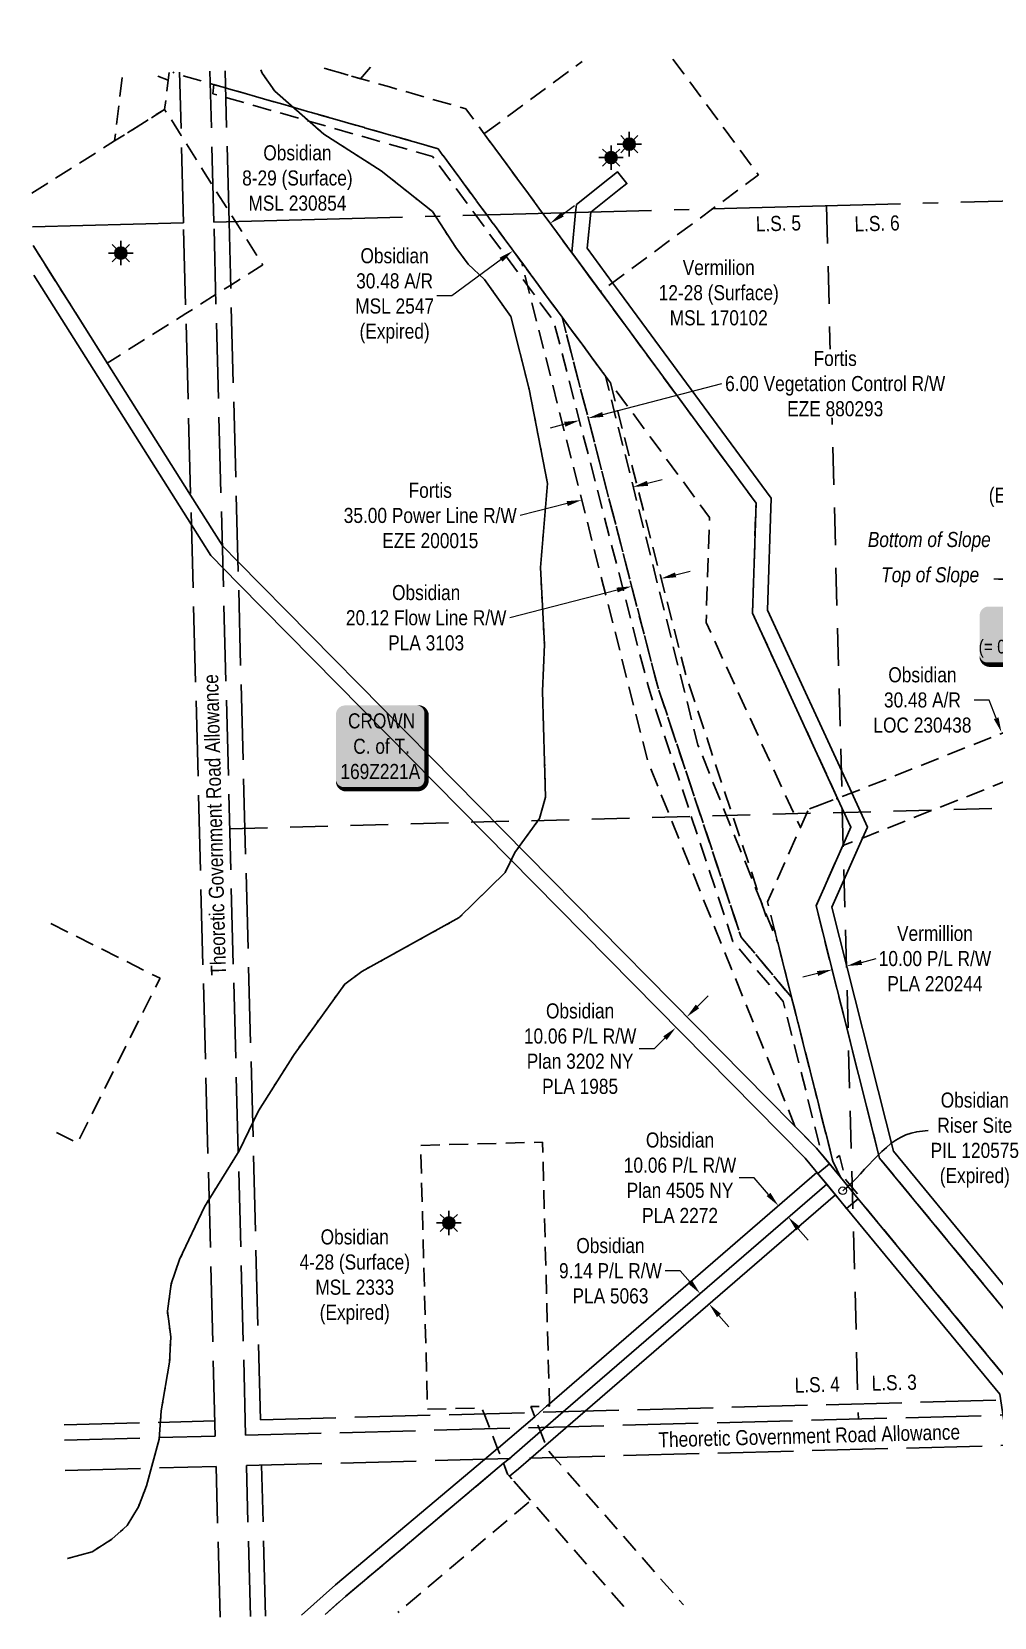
# Model space of a CAD drawing. Extents: x 623502 to 631399, y 5843458 to 5848913.
# Drawn here: x 627266 to 627904, y 5843533 to 5844584 of the extents above; entities that cross this region are included whole.
import ezdxf
from ezdxf.enums import TextEntityAlignment as Align

# ---------------------------------------------------------------- set-up
doc = ezdxf.new("R2010")
doc.units = 0
doc.header["$LTSCALE"] = 5
doc.header["$PDSIZE"] = 0.5
for name, pattern in [('foc-ACCESSROAD', [3.75, 2.5, -1.25]), ('foc-FLOWLINE', [3.75, 2.5, -1.25]), ('foc-LSD', [8, 5, -3]), ('foc-QUARTERLINE', [33, 25, -3, 2, -3]), ('foc-UNSURVEYED', [12.5, 10, -2.5]), ('foc-WHEELTRACKS', [2, 0.4, -1.6])]:
    doc.linetypes.add(name, pattern=pattern)
doc.layers.get('Defpoints').update_dxf_attribs({"color": 9})
for name, color, linetype in [('AS-OWNER', 7, 'Continuous'), ('C-AR', 13, 'foc-ACCESSROAD'), ('C-FLOWLINE', 13, 'foc-FLOWLINE'), ('C-RW', 13, 'Continuous'), ('C-WS', 13, 'foc-ACCESSROAD'), ('C-WS-S', 8, 'Continuous'), ('F-EZE', 190, 'foc-FLOWLINE'), ('F-RW', 190, 'Continuous'), ('F-WS', 190, 'foc-ACCESSROAD'), ('F-WS-S', 8, 'Continuous'), ('L-QSEC', 8, 'foc-QUARTERLINE'), ('L-ROAD-T', 7, 'Continuous'), ('L-SECTION-LSD', 7, 'foc-LSD'), ('L-USEC', 7, 'foc-UNSURVEYED'), ('P-TEMP-BLOCKS', 250, 'Continuous'), ('T-WATER-P3', 160, 'foc-WHEELTRACKS')]:
    doc.layers.add(name, color=color, linetype=linetype)
for name, color, linetype, lineweight in [('C-AR-T', 13, 'Continuous', 9), ('C-FLOWLINE-T', 13, 'Continuous', 9), ('C-RW-T', 13, 'Continuous', 9), ('C-WS-T', 13, 'Continuous', 9), ('F-EZE-T', 190, 'Continuous', 9), ('F-RW-T', 190, 'Continuous', 9), ('F-WS-T', 190, 'Continuous', 9), ('T-TEXT', 48, 'Continuous', 18)]:
    doc.layers.add(name, color=color, linetype=linetype, lineweight=lineweight)
doc.styles.add('100L', font='ARIALN.TTF', dxfattribs={"height": 11})
doc.styles.add('80', font='ARIALN.TTF', dxfattribs={"height": 10})
doc.styles.add('80CG', font='ARIALN.TTF', dxfattribs={"height": 10})
doc.styles.add('80L', font='ARIALN.TTF', dxfattribs={"height": 10})
doc.styles.add('BOLD', font='ARIALNB.TTF')
doc.styles.add('foc-LtypeFont', font='ARIALN.TTF', dxfattribs={"height": 7.35})
doc.linetypes.add('foc-TOPO-flowdirection-NOLINE', pattern='A,0,[">",foc-LtypeFont,S=0.3,R=0,X=0,Y=-0.945],-20,[">",foc-LtypeFont,S=0.3,R=0,X=0,Y=-0.945],0', length=20)
doc.dimstyles.new('Compass 5 000', dxfattribs={"dimscale": 5, "dimtxt": 9, "dimasz": 2, "dimexe": 0.2, "dimexo": 0.0625, "dimgap": 0.5, "dimtad": 0, "dimtih": 1, "dimtoh": 1, "dimzin": 0, "dimdsep": 46, "dimtxsty": '80CG', "dimcen": 0.1, "dimse1": 1, "dimse2": 1, "dimclrd": 256, "dimclrt": 256, "dimaunit": 1, "dimadec": 4, "dimazin": 0, "dimtfac": 0.06, "dimtofl": 0, "dimtmove": 0, "dimatfit": 1, "dimfxl": 0.2, "dimtolj": 1, "dimtzin": 0, "dimlwd": -1, "dimarcsym": 0})

# ---------------------------------------------------------------- blocks, each defined once
blk = doc.blocks.new('*D439')
at = {"layer": 'C-AR-T', "transparency": 16777216}
for p, q in [((627900.3, 5844140.6), (627890.3, 5844140.6)), ((627904.9, 5844128.5), (627900.3, 5844140.6)), ((627922.7, 5844081.3), (627926.3, 5844072))]:
    blk.add_line(p, q, dxfattribs=at)
for points in [[(627906.4, 5844129.1), (627903.3, 5844128), (627908.4, 5844119.2)], [(627924.3, 5844081.9), (627921.2, 5844080.7), (627919.2, 5844090.7)]]:
    blk.add_solid(points, dxfattribs=at)
at = {"layer": 'Defpoints', "color": 0, "transparency": 16777216}
for p in [(627939.6, 5844131), (627908.4, 5844119.2), (627950.3, 5844102.4)]:
    blk.add_point(p, dxfattribs=at)
at = {"layer": 'C-AR-T', "transparency": 16777216, "insert": (627856, 5844140.6), "char_height": 10, "attachment_point": 5, "style": '80CG'}
blk.add_mtext('\\A1;Obsidian\\P30.48 A/R\\PLOC 230438', dxfattribs=at)
blk = doc.blocks.new('*D440')
at = {"layer": 'C-AR-T', "transparency": 16777216}
for p, q in [((627617.5, 5844462.4), (627625.5, 5844468.4)), ((627576.8, 5844432.5), (627544.2, 5844408.6)), ((627544.2, 5844408.6), (627534.2, 5844408.6))]:
    blk.add_line(p, q, dxfattribs=at)
for points in [[(627616.5, 5844463.8), (627618.4, 5844461.1), (627609.4, 5844456.5)], [(627575.8, 5844433.8), (627577.8, 5844431.2), (627584.8, 5844438.4)]]:
    blk.add_solid(points, dxfattribs=at)
at = {"layer": 'Defpoints', "color": 0, "transparency": 16777216}
for p in [(627609.4, 5844456.5), (627730, 5844292.7), (627705.4, 5844274.6)]:
    blk.add_point(p, dxfattribs=at)
at = {"layer": 'C-AR-T', "transparency": 16777216, "insert": (627506.3, 5844408.6), "char_height": 10, "attachment_point": 5, "style": '80CG'}
blk.add_mtext('\\A1;Obsidian\\P30.48 A/R\\PMSL 2547\\P(Expired)', dxfattribs=at)
blk = doc.blocks.new('*D444')
at = {"layer": 'C-FLOWLINE-T', "transparency": 16777216}
for p, q in [((627692.5, 5844223.6), (627702.2, 5844226.1)), ((627653.7, 5844213.5), (627582.6, 5844195.1))]:
    blk.add_line(p, q, dxfattribs=at)
for points in [[(627692.1, 5844225.2), (627692.9, 5844222), (627682.8, 5844221.1)], [(627653.3, 5844215.1), (627654.1, 5844211.9), (627663.4, 5844216)]]:
    blk.add_solid(points, dxfattribs=at)
at = {"layer": 'Defpoints', "color": 0, "transparency": 16777216}
for p in [(627663.4, 5844216), (627676, 5844166.9), (627695.5, 5844172)]:
    blk.add_point(p, dxfattribs=at)
at = {"layer": 'C-FLOWLINE-T', "transparency": 16777216, "insert": (627527.2, 5844195.1), "char_height": 10, "attachment_point": 5, "style": '80CG', "bg_fill": 3, "box_fill_scale": 1.1, "bg_fill_color": 256, "bg_fill_true_color": 13158600, "bg_fill_transparency": 0}
blk.add_mtext('\\A1;Obsidian\\P20.12 Flow Line R/W\\PPLA 3103', dxfattribs=at)
blk = doc.blocks.new('*D445')
at = {"layer": 'C-RW-T', "transparency": 16777216}
for p, q in [((627706.9, 5843937.5), (627714.1, 5843944.5)), ((627685.4, 5843916.5), (627678.3, 5843909.5)), ((627678.3, 5843909.5), (627668.3, 5843909.5))]:
    blk.add_line(p, q, dxfattribs=at)
for points in [[(627705.8, 5843938.7), (627708.1, 5843936.3), (627699.8, 5843930.5)], [(627684.3, 5843917.7), (627686.6, 5843915.3), (627692.6, 5843923.5)]]:
    blk.add_solid(points, dxfattribs=at)
at = {"layer": 'Defpoints', "color": 0, "transparency": 16777216}
for p in [(627629.1, 5844002.9), (627621.9, 5843995.9), (627692.6, 5843923.5)]:
    blk.add_point(p, dxfattribs=at)
at = {"layer": 'C-RW-T', "transparency": 16777216, "insert": (627629.2, 5843909.5), "char_height": 10, "attachment_point": 5, "style": '80CG'}
blk.add_mtext('\\A1;Obsidian\\P10.06 P/L R/W\\PPlan 3202 NY\\PPLA 1985', dxfattribs=at)
blk = doc.blocks.new('*D446')
at = {"layer": 'C-RW-T', "transparency": 16777216}
for p, q in [((627744.5, 5843824), (627734.5, 5843824)), ((627754, 5843812.9), (627744.5, 5843824)), ((627773.7, 5843790.2), (627780.2, 5843782.6))]:
    blk.add_line(p, q, dxfattribs=at)
for points in [[(627755.3, 5843814), (627752.8, 5843811.8), (627760.6, 5843805.4)], [(627775, 5843791.3), (627772.4, 5843789.1), (627767.2, 5843797.8)]]:
    blk.add_solid(points, dxfattribs=at)
at = {"layer": 'Defpoints', "color": 0, "transparency": 16777216}
for p in [(627760.6, 5843805.4), (627727, 5843776.3), (627733.6, 5843768.7)]:
    blk.add_point(p, dxfattribs=at)
at = {"layer": 'C-RW-T', "transparency": 16777216, "insert": (627695.4, 5843824), "char_height": 10, "attachment_point": 5, "style": '80CG'}
blk.add_mtext('\\A1;Obsidian\\P10.06 P/L R/W\\PPlan 4505 NY\\PPLA 2272', dxfattribs=at)
blk = doc.blocks.new('*D447')
at = {"layer": 'C-RW-T', "transparency": 16777216}
for p, q in [((627695.6, 5843762.3), (627685.6, 5843762.3)), ((627702.1, 5843754.8), (627695.6, 5843762.3)), ((627721.2, 5843732.7), (627727.7, 5843725.2))]:
    blk.add_line(p, q, dxfattribs=at)
for points in [[(627703.4, 5843755.9), (627700.9, 5843753.7), (627708.7, 5843747.2)], [(627722.5, 5843733.8), (627719.9, 5843731.6), (627714.7, 5843740.3)]]:
    blk.add_solid(points, dxfattribs=at)
at = {"layer": 'Defpoints', "color": 0, "transparency": 16777216}
for p in [(627697.7, 5843737.7), (627714.7, 5843740.3), (627703.7, 5843730.8)]:
    blk.add_point(p, dxfattribs=at)
at = {"layer": 'C-RW-T', "transparency": 16777216, "insert": (627649.3, 5843762.3), "char_height": 10, "attachment_point": 5, "style": '80CG'}
blk.add_mtext('\\A1;Obsidian\\P9.14 P/L R/W\\PPLA 5063', dxfattribs=at)
blk = doc.blocks.new('*D449')
at = {"layer": 'Defpoints', "color": 0, "transparency": 16777216}
for p in [(627630.3, 5844273.2), (627657.5, 5844165.3), (627691.5, 5844173.9)]:
    blk.add_point(p, dxfattribs=at)
at = {"layer": 'F-EZE-T', "transparency": 16777216}
for p, q in [((627673.9, 5844284.3), (627683.6, 5844286.7)), ((627620.6, 5844270.8), (627589.4, 5844262.9))]:
    blk.add_line(p, q, dxfattribs=at)
for points in [[(627673.5, 5844285.9), (627674.3, 5844282.6), (627664.2, 5844281.8)], [(627620.2, 5844272.4), (627621, 5844269.2), (627630.3, 5844273.2)]]:
    blk.add_solid(points, dxfattribs=at)
at = {"layer": 'F-EZE-T', "transparency": 16777216, "insert": (627529.9, 5844262.9), "char_height": 10, "attachment_point": 5, "style": '80CG', "bg_fill": 3, "box_fill_scale": 1.1, "bg_fill_color": 256, "bg_fill_true_color": 13158600, "bg_fill_transparency": 0}
blk.add_mtext('\\A1;Fortis\\P35.00 Power Line R/W\\PEZE 200015', dxfattribs=at)
blk = doc.blocks.new('*D450')
at = {"layer": 'Defpoints', "color": 0, "transparency": 16777216}
for p in [(627620.4, 5844358), (627626.3, 5844359.5), (627628.7, 5844325.9)]:
    blk.add_point(p, dxfattribs=at)
at = {"layer": 'F-EZE-T', "transparency": 16777216}
for p, q in [((627644.2, 5844329.9), (627723.1, 5844350.3)), ((627619.1, 5844323.4), (627609.4, 5844320.9))]:
    blk.add_line(p, q, dxfattribs=at)
for points in [[(627618.6, 5844325), (627619.5, 5844321.8), (627628.7, 5844325.9)], [(627643.8, 5844331.5), (627644.6, 5844328.3), (627634.5, 5844327.4)]]:
    blk.add_solid(points, dxfattribs=at)
at = {"layer": 'F-EZE-T', "transparency": 16777216, "insert": (627798.2, 5844350.3), "char_height": 10, "attachment_point": 5, "style": '80CG', "bg_fill": 3, "box_fill_scale": 1.1, "bg_fill_color": 256, "bg_fill_true_color": 13158600, "bg_fill_transparency": 0}
blk.add_mtext('\\A1;Fortis\\P6.00 Vegetation Control R/W\\PEZE 880293', dxfattribs=at)
blk = doc.blocks.new('*D452')
at = {"layer": 'Defpoints', "color": 0, "transparency": 16777216}
for p in [(627805.1, 5843967.4), (627795.4, 5843965), (627805.9, 5843964.3)]:
    blk.add_point(p, dxfattribs=at)
at = {"layer": 'F-RW-T', "transparency": 16777216}
for p, q in [((627815.6, 5843966.7), (627825.3, 5843969.2)), ((627786.5, 5843959.4), (627776.8, 5843957))]:
    blk.add_line(p, q, dxfattribs=at)
for points in [[(627815.2, 5843968.4), (627816, 5843965.1), (627805.9, 5843964.3)], [(627786.1, 5843961), (627786.9, 5843957.8), (627796.2, 5843961.9)]]:
    blk.add_solid(points, dxfattribs=at)
at = {"layer": 'F-RW-T', "transparency": 16777216, "insert": (627864.3, 5843969.2), "char_height": 10, "attachment_point": 5, "style": '80CG'}
blk.add_mtext('\\A1;Vermillion\\P10.00 P/L R/W\\PPLA 220244', dxfattribs=at)
blk = doc.blocks.new('*U437')
h = blk.add_hatch(color=255)
edge = h.paths.add_edge_path()
edge.add_line((-24, -28.5), (24, -28.5))
edge.add_arc((24, -22.5), 6, 270, 360)
edge.add_line((30, -22.5), (30, 21))
edge.add_arc((24, 21), 6, 0, 90)
edge.add_line((24, 27), (-24, 27))
edge.add_arc((-24, 21), 6, 90, 180)
edge.add_line((-30, 21), (-30, -22.5))
edge.add_arc((-24, -22.5), 6, 180, 270)
at = {"color": 14, "flags": 128}
blk.add_lwpolyline([(-24, -28.5, 3, 3, 0), (24, -28.5, 3, 3, 0.414214), (30, -22.5, 3, 3, 0), (30, 21, 3, 0, 0.414214), (24, 27, 0, 0, 0), (-24, 27, 0, 0, 0.414214), (-30, 21, 0, 0, 0), (-30, -22.5, 0, 3, 0.414214)], format="xyseb", close=True, dxfattribs=at)
at = {"color": 14, "style": '80'}
blk.add_attdef('ENTER_TEXT_001', (-26.8, -4.9), '', height=10, dxfattribs=at)
blk = doc.blocks.new('GAS')
h = blk.add_hatch(color=255)
h.dxf.hatch_style = 1
edge = h.paths.add_edge_path()
edge.add_arc((0, 0), 0.9, 0, 360)
for p, q in [((-0.81, 0), (-1.62, 0)), ((-0.57, 0.57), (-1.14, 1.14)), ((0, 0.81), (0, 1.62)), ((0.57, 0.57), (1.14, 1.14)), ((1.62, 0), (0.81, 0)), ((-0.57, -0.57), (-1.14, -1.14)), ((0, -0.81), (0, -1.62)), ((1.14, -1.14), (0.57, -0.57))]:
    blk.add_line(p, q)
blk.add_circle((0, 0), 0.8)
blk = doc.blocks.new('*U455')
at = {"true_color": 0xff8aff}
h = blk.add_hatch(color=211, dxfattribs=at)
edge = h.paths.add_edge_path()
edge.add_line((-24, -20), (24, -20))
edge.add_arc((24, -14), 6, 270, 360)
edge.add_line((30, -14), (30, 12.5))
edge.add_arc((24, 12.5), 6, 0, 90)
edge.add_line((24, 18.5), (-24, 18.5))
edge.add_arc((-24, 12.5), 6, 90, 180)
edge.add_line((-30, 12.5), (-30, -14))
edge.add_arc((-24, -14), 6, 180, 270)
at = {"color": 250, "flags": 128}
blk.add_lwpolyline([(-24, -20, 3, 3, 0), (24, -20, 3, 3, 0.414214), (30, -14, 3, 3, 0), (30, 12.5, 3, 0, 0.414214), (24, 18.5, 0, 0, 0), (-24, 18.5, 0, 0, 0.414214), (-30, 12.5, 0, 0, 0), (-30, -14, 0, 3, 0.414214)], format="xyseb", close=True, dxfattribs=at)
at = {"flags": 128}
blk.add_lwpolyline([(68.1, 0.8, 0, 7.5, 0), (0, 0, 0, 0, 0)], format="xyseb", dxfattribs=at)
at = {"color": 250}
for tag, p, height, style in [('TEMP_AREA_W1_001', (-9.2, 2.2), 12, 'BOLD'), ('ENTER_TEXT_001', (-30.7, -12.6), 9, '80')]:
    blk.add_attdef(tag, p, '', height=height, dxfattribs=dict(at, style=style))

msp = doc.modelspace()

# ---------------------------------------------------------------- linework, layer by layer
at = {"layer": 'C-AR', "flags": 128}
for points in [[(627937.425, 5843547.178), (627916.875, 5843684.817), (627813.484, 5843810.078), (627801.674, 5843824.445), (627796.641, 5843835.066), (627769.326, 5843943.522), (627760.322, 5843979.274), (627758.037, 5843988.348), (627753.358, 5844006.927), (627775.128, 5844056.048), (627780.499, 5844068.17), (627799.774, 5844075.456), (627809.154, 5844079), (627974.132, 5844144.668), (628141.569, 5844158.14), (628161.438, 5844201.733), (628207.892, 5844303.687), (628309.963, 5844527.704), (628363.331, 5844583.356)], [(628371.635, 5844583.577), (628371.705, 5844580.962), (628404.129, 5844581.836), (628335.505, 5844510.275), (628161.866, 5844129.205), (628118.543, 5844125.719), (627980.848, 5844114.641), (627816.349, 5844049.116), (627803.214, 5844044.152), (627785.499, 5844004.181), (627827.623, 5843836.931), (627944.431, 5843695.073), (627947.158, 5843677.631), (627951.858, 5843647.58), (627955.942, 5843621.476), (627958.128, 5843607.5), (627967.438, 5843547.975)], [(627356.878, 5844556.62), (627356.26, 5844551.454), (627353.95, 5844532.112), (627320.76, 5844511.144), (627326.094, 5844555.803)], [(627490.419, 5844560.168), (627483.789, 5844552.427), (627470.463, 5844556.241), (627464.092, 5844558.065), (627459.605, 5844559.349)]]:
    msp.add_lwpolyline(points, dxfattribs=at)
at = {"layer": 'C-FLOWLINE', "flags": 128}
msp.add_lwpolyline([(627649.278, 5844350.848), (627699.707, 5844155.859), (627753.713, 5843993.509), (627758.037, 5843988.348), (627769.326, 5843943.522), (627735.823, 5843983.521), (627680.39, 5844150.154), (627617.217, 5844394.423), (627649.278, 5844350.848)], close=True, dxfattribs=at)
at = {"layer": 'C-RW'}
for points in [[(627266.786, 5844441.846), (627314.954, 5844365.48), (627371.159, 5844276.375), (627392.461, 5844242.605), (627402.488, 5844232.34), (627785.792, 5843843.69), (627801.674, 5843824.445), (627813.484, 5843810.078), (627916.875, 5843684.817), (627937.425, 5843547.178)], [(627927.298, 5843546.909), (627907.345, 5843680.566), (627791.839, 5843820.563), (627778.319, 5843836.946), (627402.875, 5844217.556), (627384.524, 5844236.34), (627371.674, 5844256.712), (627267.301, 5844422.18)], [(627444.652, 5843534.086), (627467.157, 5843554.054), (627565.956, 5843637.333), (627574.572, 5843644.6), (627575.033, 5843644.989), (627599.129, 5843665.602), (627602.203, 5843668.47), (627606.98, 5843672.599), (627608.877, 5843674.24), (627786.145, 5843827.462), (627792.583, 5843819.661), (627618.065, 5843668.891), (627602.942, 5843655.797), (627582.202, 5843637.764), (627578.426, 5843634.694), (627473.736, 5843546.448), (627460.27, 5843534.501)]]:
    msp.add_lwpolyline(points, dxfattribs=at)
msp.add_lwpolyline([(627588.3, 5843631.073), (627582.452, 5843626.134), (627581.202, 5843627.56), (627578.426, 5843634.694), (627582.202, 5843637.764), (627602.942, 5843655.797), (627618.065, 5843668.891), (627792.583, 5843819.661), (627798.397, 5843812.593), (627632.499, 5843669.273), (627606.455, 5843646.766), (627596.482, 5843638.143), (627588.3, 5843631.073)], close=True, dxfattribs=at)
at = {"layer": 'C-WS', "flags": 128}
for points in [[(627459.604, 5844559.349), (627464.092, 5844558.065), (627470.463, 5844556.241), (627502.823, 5844546.977), (627553.513, 5844532.466), (627604.51, 5844463.15), (627745.768, 5844271.168), (627743.383, 5844198.216), (627799.774, 5844075.456), (627780.499, 5844068.17), (627775.128, 5844056.048), (627712.667, 5844192.023), (627714.941, 5844261.605), (627649.278, 5844350.848), (627617.217, 5844394.423), (627567.372, 5844462.165), (627535.114, 5844506.01), (627394.257, 5844546.333), (627386.123, 5844548.662), (627363.854, 5844555.037), (627362.759, 5844555.351), (627359.361, 5844556.686)], [(627265.878, 5844476.474), (627320.76, 5844511.144), (627353.95, 5844532.112), (627364.911, 5844514.735), (627379.749, 5844491.21), (627396.393, 5844464.822), (627400.853, 5844457.752), (627418.972, 5844429.027), (627397.685, 5844415.579), (627368.001, 5844396.826), (627315.931, 5844363.932), (627314.954, 5844365.481), (627266.786, 5844441.846)], [(627278.567, 5843992.404), (627350.873, 5843956.167), (627296.18, 5843847.033), (627282.194, 5843854.042)], [(627658.148, 5843539.758), (627596.524, 5843610.076), (627582.452, 5843626.134), (627581.202, 5843627.56), (627578.426, 5843634.694), (627577.281, 5843637.633), (627574.572, 5843644.6), (627570.718, 5843654.504), (627565.66, 5843667.501), (627564.121, 5843671.461), (627528.127, 5843670.505), (627523.542, 5843845.44), (627604.334, 5843847.586), (627608.877, 5843674.24), (627608.919, 5843672.651), (627606.98, 5843672.599), (627596.512, 5843672.321), (627598.052, 5843668.36), (627599.129, 5843665.602), (627602.942, 5843655.797), (627606.455, 5843646.766), (627607.678, 5843643.623), (627612.113, 5843638.557), (627697.777, 5843540.811)], [(627460.27, 5843534.501), (627473.736, 5843546.448), (627578.426, 5843634.694), (627581.202, 5843627.56), (627582.452, 5843626.134), (627596.524, 5843610.076), (627508.398, 5843535.78)]]:
    msp.add_lwpolyline(points, dxfattribs=at)
msp.add_lwpolyline([(627813.484, 5843810.078), (627805.731, 5843803.691), (627798.396, 5843812.593), (627792.577, 5843819.654), (627786.661, 5843826.838), (627794.418, 5843833.234), (627798.582, 5843836.666), (627801.084, 5843838.729), (627805.189, 5843822.577), (627814.723, 5843811.098), (627813.484, 5843810.078)], close=True, dxfattribs=at)
at = {"layer": 'F-EZE', "flags": 128}
msp.add_lwpolyline([(627356.878, 5844556.62), (627356.26, 5844551.454), (627343.987, 5844556.278)], dxfattribs=at)
for points in [[(627796.641, 5843835.066), (627801.674, 5843824.445), (627789.37, 5843839.355), (627763.84, 5843940.723), (627730.487, 5843980.542), (627674.629, 5844148.454), (627611.695, 5844391.798), (627594.383, 5844415.326), (627560.061, 5844461.97), (627531.492, 5844500.803), (627394.422, 5844540.042), (627385.874, 5844542.489), (627386.596, 5844548.527), (627394.257, 5844546.333), (627535.114, 5844506.01), (627567.371, 5844462.164), (627590.486, 5844430.752), (627617.217, 5844394.423), (627680.39, 5844150.154), (627735.823, 5843983.521), (627769.326, 5843943.522), (627796.641, 5843835.066)], [(627796.641, 5843835.066), (627801.674, 5843824.445), (627785.792, 5843843.69), (627771.566, 5843858.119), (627673.998, 5844100.067), (627594.383, 5844415.325), (627590.486, 5844430.751), (627617.217, 5844394.422), (627646.018, 5844355.279), (627707.252, 5844110.885), (627749.619, 5844005.816), (627755.388, 5843991.51), (627760.322, 5843979.274), (627769.326, 5843943.522), (627796.641, 5843835.066)]]:
    msp.add_lwpolyline(points, close=True, dxfattribs=at)
at = {"layer": 'F-RW'}
msp.add_lwpolyline([(627944.431, 5843695.073), (627827.623, 5843836.931), (627785.499, 5844004.181), (627803.214, 5844044.152), (627808.586, 5844056.273), (627799.774, 5844075.456), (627743.383, 5844198.217), (627745.768, 5844271.168), (627642.672, 5844411.285), (627623.633, 5844437.161), (627626.238, 5844463.726), (627626.753, 5844468.989), (627648.648, 5844486.515), (627653.934, 5844490.747), (627660.181, 5844482.943), (627655.185, 5844478.943), (627636.405, 5844463.996), (627633.957, 5844440.008), (627650.718, 5844417.218), (627655.352, 5844410.907), (627755.876, 5844274.31), (627753.455, 5844200.252), (627809.154, 5844079), (627819.559, 5844056.352), (627816.349, 5844049.118), (627796.04, 5844003.287), (627836.767, 5843841.567), (627953.859, 5843699.367)], dxfattribs=at)
at = {"layer": 'F-WS', "flags": 128}
msp.add_lwpolyline([(627690.664, 5844565.487), (627747.416, 5844488.615), (627716.975, 5844466.134), (627642.672, 5844411.285), (627604.51, 5844463.15), (627565.655, 5844515.962), (627630.576, 5844563.891)], dxfattribs=at)
at = {"layer": 'L-QSEC'}
for p, q in [((627386.534, 5844457.372), (628198.285, 5844478.937)), ((627266.462, 5844454.182), (627366.428, 5844456.838))]:
    msp.add_line(p, q, dxfattribs=at)
at = {"layer": 'L-SECTION-LSD'}
for p, q in [((627792.403, 5844468.154), (627813.552, 5843664.041)), ((627397.073, 5844055.309), (628208.896, 5844076.876))]:
    msp.add_line(p, q, dxfattribs=at)
at = {"layer": 'L-USEC'}
for p, q in [((627366.428, 5844456.838), (627363.808, 5844556.805)), ((627386.534, 5844457.365), (627383.914, 5844557.339)), ((627396.587, 5844457.629), (627393.967, 5844557.606)), ((627387.506, 5843652.722), (627366.428, 5844456.838)), ((627407.612, 5843653.257), (627386.534, 5844457.365)), ((627417.401, 5843663.577), (627396.587, 5844457.629)), ((627417.401, 5843663.577), (628219.235, 5843684.879)), ((627407.612, 5843653.257), (628219.502, 5843674.826)), ((627287.278, 5843660.12), (627387.232, 5843662.775)), ((627387.232, 5843662.775), (627387.242, 5843662.776)), ((627287.541, 5843650.067), (627387.499, 5843652.722)), ((627387.499, 5843652.722), (627387.506, 5843652.722)), ((627408.139, 5843633.15), (628220.036, 5843654.72)), ((627288.068, 5843629.96), (627388.033, 5843632.616)), ((627390.654, 5843532.651), (627388.033, 5843632.616)), ((627408.139, 5843633.143), (627408.139, 5843633.15)), ((627410.76, 5843533.185), (627408.139, 5843633.143)), ((627418.192, 5843633.407), (627418.192, 5843633.417)), ((627420.813, 5843533.453), (627418.192, 5843633.407))]:
    msp.add_line(p, q, dxfattribs=at)
at = {"layer": 'T-WATER-P3', "flags": 128}
msp.add_lwpolyline([(627289.599, 5843571.576), (627305.914, 5843576.143), (627318.898, 5843584.378), (627329.138, 5843593.458), (627336.549, 5843605.834), (627341.955, 5843619.825), (627350.235, 5843650.817), (627351.705, 5843669.398), (627357.226, 5843701.724), (627357.955, 5843718.481), (627355.803, 5843735.442), (627358.359, 5843753.575), (627363.822, 5843769.75), (627380.32, 5843804.683), (627403.393, 5843841.929), (627416.216, 5843868.415), (627439.667, 5843905.72), (627473.219, 5843952.289), (627484.539, 5843960.652), (627549.067, 5843996.363), (627579.6, 5844026.376), (627586.05, 5844039.468), (627602.317, 5844062.121), (627606.365, 5844076.288), (627604.218, 5844146.52), (627605.54, 5844177.371), (627602.892, 5844228.473), (627607.619, 5844284.189), (627595.503, 5844346.644), (627583.285, 5844394.754), (627565.945, 5844419.346), (627555.064, 5844429.461), (627546.82, 5844440.661), (627531.409, 5844464.322), (627497.394, 5844491.423), (627459.364, 5844515.755), (627426.845, 5844544.238), (627418.659, 5844556.158), (627417.757, 5844558.238)], dxfattribs=at)
at = {"layer": 'T-WATER-P3', "linetype": 'foc-TOPO-flowdirection-NOLINE', "flags": 128}
msp.add_lwpolyline([(627289.599, 5843571.576), (627305.914, 5843576.143), (627318.898, 5843584.378), (627329.138, 5843593.458), (627336.549, 5843605.834), (627341.955, 5843619.825), (627350.235, 5843650.817), (627351.705, 5843669.398), (627357.226, 5843701.724), (627357.955, 5843718.481), (627355.803, 5843735.442), (627358.359, 5843753.575), (627363.822, 5843769.75), (627380.32, 5843804.683), (627403.393, 5843841.929), (627416.216, 5843868.415), (627439.667, 5843905.72), (627473.219, 5843952.289), (627484.539, 5843960.652), (627549.067, 5843996.363), (627579.6, 5844026.376), (627586.05, 5844039.468), (627602.317, 5844062.121), (627606.365, 5844076.288), (627604.218, 5844146.52), (627605.54, 5844177.371), (627602.892, 5844228.473), (627607.619, 5844284.189), (627595.503, 5844346.644), (627583.285, 5844394.754), (627565.945, 5844419.346), (627555.064, 5844429.461), (627546.82, 5844440.661), (627531.409, 5844464.322), (627497.394, 5844491.423), (627459.364, 5844515.755), (627426.845, 5844544.238), (627418.659, 5844556.158), (627417.757, 5844558.238)], dxfattribs=at)

# ---------------------------------------------------------------- block references
at = {"layer": 'C-WS-S', "xscale": 4.998284999999969, "yscale": 4.998284999999969, "zscale": 4.998284999999969}
for p in [(627324.942, 5844436.847), (627542.255, 5843794.017)]:
    msp.add_blockref('GAS', p, dxfattribs=at)
at = {"layer": 'F-WS-S', "xscale": 4.998284999999969, "yscale": 4.998284999999969, "zscale": 4.998284999999969}
for p in [(627661.78, 5844509.013), (627649.718, 5844500.126)]:
    msp.add_blockref('GAS', p, dxfattribs=at)
at = {"layer": 'P-TEMP-BLOCKS', "xscale": 0.99966025, "yscale": 0.99966025, "zscale": 0.99966025}
msp.add_blockref('*U455', (627923.908, 5844184.094), dxfattribs=at).add_auto_attribs({'TEMP_AREA_W1_001': 'BP1', 'ENTER_TEXT_001': '(= 0.370 ha)'})

# ---------------------------------------------------------------- texts
at = {"layer": 'C-WS-T', "char_height": 9.99657, "width": 72.59896, "attachment_point": 5, "style": '80CG'}
for s, insert in [('\\A1;Obsidian\\P8-29 (Surface)\\PMSL 230854', (627441.913, 5844486.573)), ('\\A1;Obsidian\\PRiser Site\\PPIL 120575\\P(Expired)', (627890.709, 5843848.951)), ('\\A1;Obsidian\\P4-28 (Surface)\\PMSL 2333\\P(Expired)', (627479.888, 5843758.288))]:
    msp.add_mtext(s, dxfattribs=dict(at, insert=insert))
at = {"layer": 'L-ROAD-T', "style": '80L'}
for rotation, p in [(91.501519, (627386.995, 5844057.816)), (1.521804, (627780.996, 5843652.912))]:
    msp.add_text('Theoretic Government Road Allowance', height=9.99657, rotation=rotation, dxfattribs=at).set_placement(p, align=Align.MIDDLE_CENTER)
at = {"layer": 'L-SECTION-LSD', "style": '100L'}
for s, p in [('L.S. 6', (627811.104, 5844451.107)), ('L.S. 3', (627822.464, 5843682.786)), ('L.S. 4', (627771.463, 5843681.475))]:
    msp.add_text(s, height=9.9966, rotation=1.521777, dxfattribs=at).set_placement(p)

# ---------------------------------------------------------------- dimensions: what is measured, and where the dimension line sits
at = {"layer": 'C-AR-T'}
for base, p1, p2, angle, text, picture, middle in [((627609.399, 5844456.505), (627705.392, 5844274.583), (627729.957, 5844292.657), 36.345229, 'Obsidian\\P30.48 A/R\\PMSL 2547\\P(Expired)', '*D440', (627506.309, 5844408.551)), ((627908.42, 5844119.189), (627950.334, 5844102.428), (627939.551, 5844130.956), 110.706016, 'Obsidian\\P30.48 A/R\\PLOC 230438', '*D439', (627856.023, 5844140.57))]:
    dim = msp.add_linear_dim(base=base, p1=p1, p2=p2, angle=angle, text=text, dimstyle='Compass 5 000', dxfattribs=at)
    dim.commit()
    dim.dimension.update_dxf_attribs({"geometry": picture, "text_midpoint": middle, "dimtype": 161})
at = {"layer": 'C-RW-T'}
for base, p1, p2, angle, text, picture, middle in [((627692.587, 5843923.494), (627629.093, 5844002.876), (627621.901, 5843995.85), 224.33077, 'Obsidian\\P10.06 P/L R/W\\PPlan 3202 NY\\PPLA 1985', '*D445', (627629.196, 5843909.516)), ((627760.587, 5843805.371), (627733.586, 5843768.742), (627727.011, 5843776.349), 130.838675, 'Obsidian\\P10.06 P/L R/W\\PPlan 4505 NY\\PPLA 2272', '*D446', (627695.39, 5843824.014)), ((627714.665, 5843740.296), (627697.676, 5843737.703), (627703.659, 5843730.782), 310.839238, 'Obsidian\\P9.14 P/L R/W\\PPLA 5063', '*D447', (627649.32, 5843762.35))]:
    dim = msp.add_linear_dim(base=base, p1=p1, p2=p2, angle=angle, text=text, dimstyle='Compass 5 000', dxfattribs=at)
    dim.commit()
    dim.dimension.update_dxf_attribs({"geometry": picture, "text_midpoint": middle, "dimtype": 161})
at = {"layer": 'F-RW-T'}
dim = msp.add_aligned_dim(p1=(627795.375, 5843964.97), p2=(627805.075, 5843967.412), distance=-3.215, text='Vermillion\\P10.00 P/L R/W\\PPLA 220244', dimstyle='Compass 5 000', dxfattribs=at)
dim.commit()
dim.dimension.update_dxf_attribs({"geometry": '*D452', "text_midpoint": (627864.337, 5843969.179)})

# ---------------------------------------------------------------- leaders
at = {"layer": 'C-WS-T', "path_type": 1}
msp.add_leader([(627803.202, 5843815.389), (627852.209, 5843854.446), (627859.812, 5843855.186)], dimstyle='Compass 5 000', override={"dimasz": 1, "dimldrblk": 'DotBlank'}, dxfattribs=at)
at = {"layer": 'T-TEXT', "path_type": 1}
msp.add_leader([(627958.015, 5844212.519), (627929.576, 5844219.222), (627898.589, 5844221.15)], dimstyle='Compass 5 000', override={"dimgap": 0.5, "dimtad": 0}, dxfattribs=at)

# ---------------------------------------------------------------- next in the draw order: texts
at = {"layer": 'C-WS-T', "linetype": 'Continuous', "insert": (627899.955, 5844281.46), "char_height": 9.99657, "width": 133.71715, "attachment_point": 1, "style": '80CG', "bg_fill": 2}
msp.add_mtext('(Expired, To be Amended)', dxfattribs=at)
at = {"layer": 'L-SECTION-LSD', "insert": (627745.479, 5844461.122), "char_height": 9.9966, "width": 30.62996, "attachment_point": 1, "rotation": 1.521777, "style": '100L', "bg_fill": 3, "box_fill_scale": 1.15, "bg_fill_color": 256, "bg_fill_true_color": 256, "bg_fill_transparency": 0}
msp.add_mtext('L.S. 5', dxfattribs=at)
at = {"layer": 'T-TEXT', "char_height": 9.99657, "width": 81.30675, "attachment_point": 5, "style": '80CG', "bg_fill": 3, "box_fill_scale": 1.15, "bg_fill_color": 256, "bg_fill_true_color": 256, "bg_fill_transparency": 0}
for s, insert in [('\\A1;{\\fArial Narrow|b0|i1|c0|p34;Bottom of Slope}', (627860.542, 5844245.499)), ('\\A1;{\\fArial Narrow|b0|i1|c0|p34;Top of Slope}', (627861.118, 5844222.121))]:
    msp.add_mtext(s, dxfattribs=dict(at, insert=insert))

# ---------------------------------------------------------------- next in the draw order: dimensions: what is measured, and where the dimension line sits
at = {"layer": 'C-FLOWLINE-T'}
dim = msp.add_linear_dim(base=(627663.355, 5844216.021), p1=(627695.538, 5844171.978), p2=(627676.049, 5844166.938), angle=194.500157, text='Obsidian\\P20.12 Flow Line R/W\\PPLA 3103', dimstyle='Compass 5 000', override={"dimtfill": 1}, dxfattribs=at)
dim.commit()
dim.dimension.update_dxf_attribs({"geometry": '*D444', "text_midpoint": (627527.193, 5844195.147), "dimtype": 161})

# ---------------------------------------------------------------- next in the draw order: block references
at = {"layer": 'AS-OWNER'}
ref = msp.add_blockref('*U437', (627497.459, 5844110.041), dxfattribs=dict(at, xscale=0.9996569999999922, yscale=0.9996569999999922, zscale=0.9996569999999922))
ref.add_attrib('ENTER_TEXT_001', 'CROWN', (627475.407, 5844121.809), dxfattribs={"layer": '0', "color": 14, "height": 9.9966, "style": '80'})
ref.add_attrib('ENTER_TEXT_002', 'C. of T.', (627478.902, 5844104.971), dxfattribs={"layer": '0', "color": 14, "height": 9.9966, "style": '80'})
ref.add_attrib('ENTER_TEXT_003', '169Z221A', (627470.412, 5844088.269), dxfattribs={"layer": '0', "color": 14, "height": 9.9966, "style": '80'})

# ---------------------------------------------------------------- next in the draw order: dimensions: what is measured, and where the dimension line sits
at = {"layer": 'F-EZE-T'}
dim = msp.add_linear_dim(base=(627630.268, 5844273.229), p1=(627691.458, 5844173.922), p2=(627657.512, 5844165.349), angle=194.173073, text='Fortis\\P35.00 Power Line R/W\\PEZE 200015', dimstyle='Compass 5 000', override={"dimtfill": 1}, dxfattribs=at)
dim.commit()
dim.dimension.update_dxf_attribs({"geometry": '*D449', "text_midpoint": (627529.862, 5844262.903), "dimtype": 161})

# ---------------------------------------------------------------- next in the draw order: dimensions: what is measured, and where the dimension line sits
dim = msp.add_linear_dim(base=(627628.733, 5844325.917), p1=(627626.254, 5844359.481), p2=(627620.441, 5844357.978), angle=194.500197, text='Fortis\\P6.00 Vegetation Control R/W\\PEZE 880293', dimstyle='Compass 5 000', override={"dimtfill": 1}, dxfattribs=at)
dim.commit()
dim.dimension.update_dxf_attribs({"geometry": '*D450', "text_midpoint": (627798.245, 5844350.32), "dimtype": 161})

# ---------------------------------------------------------------- next in the draw order: texts
at = {"layer": 'F-WS-T', "insert": (627721.048, 5844410.552), "char_height": 9.99657, "width": 78.96786, "attachment_point": 5, "style": '80CG', "bg_fill": 3, "box_fill_scale": 1.15, "bg_fill_color": 256, "bg_fill_true_color": 256, "bg_fill_transparency": 0}
msp.add_mtext('\\A1;Vermilion\\P12-28 (Surface)\\PMSL 170102', dxfattribs=at)

doc.saveas('drawing.dxf')
